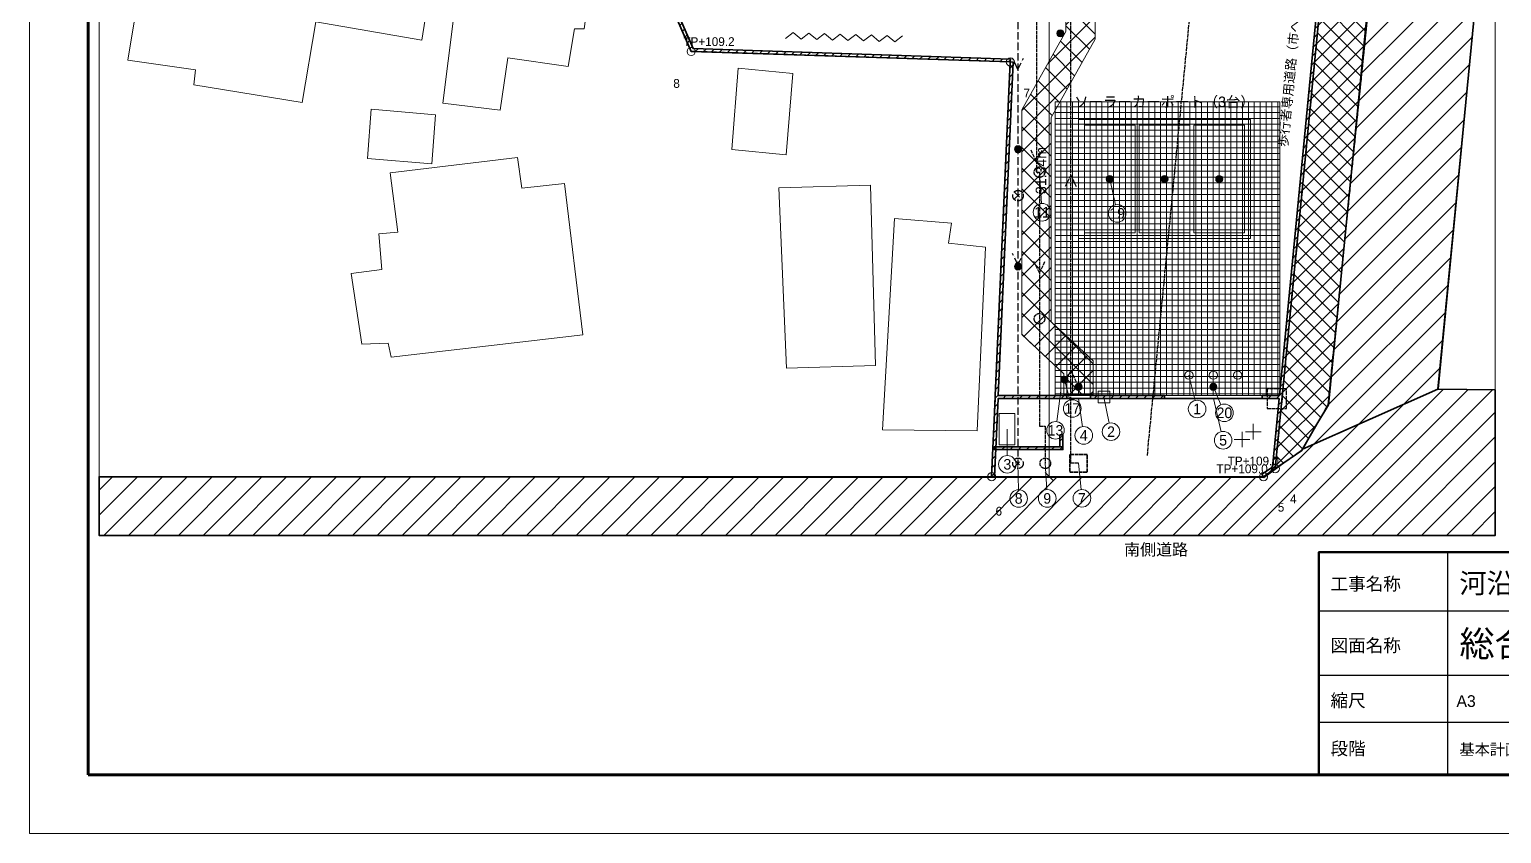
# Model space of a CAD drawing. Header units: millimetres. Extents: x 0 to 126000, y 0 to 89100.
# Drawn here: x 0 to 75356, y 0 to 41154 of the extents above; entities that cross this region are included whole.
import ezdxf
from ezdxf.enums import TextEntityAlignment as Align

# ---------------------------------------------------------------- set-up
doc = ezdxf.new("R2010")
doc.units = ezdxf.units.MM
doc.header["$LTSCALE"] = 150
for name, pattern in [('DASHDOT', [3.556, 2.54, -0.508, 0, -0.508]), ('DASHED', [1.524, 1.27, -0.254]), ('PHANTOM', [6.35, 3.175, -0.635, 0.635, -0.635, 0.635, -0.635])]:
    doc.linetypes.add(name, pattern=pattern)
for name, color, linetype, lineweight in [('A-CUT-HATCH', 8, 'Continuous', 9), ('A-DIMS', 7, 'Continuous', 13), ('A-DONATE', 250, 'Continuous', 13), ('A-DONATE-BND', 250, 'DASHED', 25), ('A-DOOR', 5, 'Continuous', 18), ('A-DRAIN', 5, 'DASHED', 25), ('A-FENCE', 7, 'Continuous', 35), ('A-LEGAL', 1, 'DASHED', 25), ('A-NEIGH', 8, 'Continuous', 13), ('A-PAVE', 3, 'Continuous', 13), ('A-ROAD', 8, 'Continuous', 18), ('A-ROAD-CW', 250, 'Continuous', 35), ('A-SITE', 3, 'PHANTOM', 25), ('A-SYMB', 7, 'Continuous', 18), ('A-TEXT', 7, 'Continuous', 18), ('A-VIS', 7, 'Continuous', 18), ('E-EXLT', 6, 'Continuous', 18), ('E-PLNT', 3, 'Continuous', 18), ('E-SEWER', 30, 'DASHDOT', 25), ('E-WATER', 4, 'DASHED', 25), ('G-FRAME', 7, 'Continuous', 70), ('G-TITLE', 7, 'Continuous', 25)]:
    doc.layers.add(name, color=color, linetype=linetype, lineweight=lineweight)
doc.styles.add('JP', font='ipag.ttf')

msp = doc.modelspace()

# ---------------------------------------------------------------- hatches: boundary and pattern name
at = {"layer": 'A-CUT-HATCH'}
h = msp.add_hatch(dxfattribs=at)
h.set_pattern_fill('ANSI31', scale=94.488)
h.paths.add_polyline_path([(6731, 48442), (30819, 47187), (30811, 47037), (30948, 47097), (33971, 40174), (50215, 39640), (50210, 39490), (50360, 39483), (49590, 22411), (53097, 22411), (53097, 22261), (49583, 22261), (49583, 22253), (49403, 18259), (49253, 18266), (49433, 22261), (49433, 22411), (49440, 22411), (50210, 39490), (33872, 40028), (30811, 47037), (6718, 48292), (6717, 48287), (6568, 48300), (6576, 48450), (6581, 48450), (9258, 79434), (62702, 77819), (62702, 77819), (68812, 70779), (63772, 18674), (63175, 18264), (63090, 18387), (63630, 18758), (63968, 22261), (63107, 22261), (63107, 22411), (63983, 22411), (68657, 70730), (62632, 77671), (9396, 79280)])
h.paths.add_polyline_path([(58097, 22411), (58097, 22261), (54307, 22261), (54307, 22411)])
h = msp.add_hatch(dxfattribs=at)
h.set_pattern_fill('ANSI31', scale=94.488)
h.paths.add_polyline_path([(52902, 19799), (52902, 20399), (52752, 20399), (52752, 19799)])
h = msp.add_hatch(dxfattribs=at)
h.set_pattern_fill('ANSI31', scale=94.488)
h.paths.add_polyline_path([(52902, 19649), (52902, 19799), (49390, 19799), (49390, 19649)])
at = {"layer": 'A-DONATE', "true_color": 0x333333}
h = msp.add_hatch(dxfattribs=at)
h.set_pattern_fill('ANSI31', scale=188.976)
h.paths.add_polyline_path([(48644, 78244), (48634, 78254), (48643, 78264), (68938, 80739), (72032, 76619), (66463, 21947), (65129, 19609), (63786, 18685), (63774, 18696), (68812, 70779), (62702, 77819)])
h = msp.add_hatch(dxfattribs=at)
h.set_pattern_fill('ANSI31', scale=188.976, angle=90)
h.paths.add_polyline_path([(48644, 78244), (48634, 78254), (48643, 78264), (68938, 80739), (72032, 76619), (66463, 21947), (65129, 19609), (63786, 18685), (63774, 18696), (68812, 70779), (62702, 77819)])
at = {"layer": 'A-PAVE'}
h = msp.add_hatch(dxfattribs=at)
h.set_pattern_fill('ANSI37', scale=236.22)
h.paths.add_polyline_path([(50802, 25534), (50802, 37046), (53052, 41046), (53052, 44799), (49052, 44799), (49052, 46704), (50552, 46704), (50552, 46299), (54552, 46299), (54552, 40653), (52302, 36653), (52302, 26187), (54452, 24187), (54452, 22461), (52952, 22461), (52952, 23534)])
h = msp.add_hatch(dxfattribs=at)
h.set_pattern_fill('NET', scale=94.488)
h.paths.add_polyline_path([(52502, 22411), (52502, 37449), (64002, 37449), (64002, 22610), (63983, 22411)])
at = {"layer": 'A-ROAD-CW', "true_color": 0x333333}
h = msp.add_hatch(dxfattribs=at)
h.set_pattern_fill('ANSI31', scale=283.465)
h.paths.add_polyline_path([(74302, 75349), (75032, 79973), (75032, 52831), (72102, 22749), (65170, 19679), (65899, 20959), (66502, 21949), (67540, 32526), (69853, 55231)])
h = msp.add_hatch(dxfattribs=at)
h.set_pattern_fill('ANSI31', scale=283.465)
h.paths.add_polyline_path([(65170, 19679), (72102, 22749), (75032, 22706), (75032, 15261), (3568, 15261), (3568, 18259), (63202, 18249), (63895, 18760), (65129, 19609)])
at = {"layer": 'E-EXLT'}
h = msp.add_hatch(color=6, dxfattribs=at)
h.dxf.hatch_style = 1
h.paths.add_polyline_path([(52951, 40954), (52950, 40936), (52948, 40919), (52943, 40902), (52937, 40885), (52930, 40869), (52921, 40854), (52910, 40840), (52898, 40827), (52885, 40815), (52871, 40804), (52856, 40795), (52840, 40788), (52823, 40782), (52806, 40777), (52789, 40775), (52771, 40774), (52753, 40775), (52736, 40777), (52719, 40782), (52702, 40788), (52686, 40795), (52671, 40804), (52657, 40815), (52644, 40827), (52632, 40840), (52621, 40854), (52612, 40869), (52605, 40885), (52599, 40902), (52595, 40919), (52592, 40936), (52591, 40954), (52592, 40972), (52595, 40989), (52599, 41006), (52605, 41023), (52612, 41039), (52621, 41054), (52632, 41068), (52644, 41081), (52657, 41093), (52671, 41104), (52686, 41113), (52702, 41120), (52719, 41126), (52736, 41130), (52753, 41133), (52771, 41134), (52789, 41133), (52806, 41130), (52823, 41126), (52840, 41120), (52856, 41113), (52871, 41104), (52885, 41093), (52898, 41081), (52910, 41068), (52921, 41054), (52930, 41039), (52937, 41023), (52943, 41006), (52948, 40989), (52950, 40972)])
h = msp.add_hatch(color=6, dxfattribs=at)
h.dxf.hatch_style = 1
h.paths.add_polyline_path([(50782, 35024), (50781, 35007), (50779, 34989), (50775, 34972), (50769, 34955), (50761, 34939), (50752, 34924), (50741, 34910), (50730, 34897), (50716, 34885), (50702, 34875), (50687, 34866), (50671, 34858), (50655, 34852), (50637, 34848), (50620, 34845), (50602, 34844), (50585, 34845), (50567, 34848), (50550, 34852), (50533, 34858), (50517, 34866), (50502, 34875), (50488, 34885), (50475, 34897), (50463, 34910), (50453, 34924), (50444, 34939), (50436, 34955), (50430, 34972), (50426, 34989), (50423, 35007), (50422, 35024), (50423, 35042), (50426, 35059), (50430, 35077), (50436, 35093), (50444, 35109), (50453, 35124), (50463, 35139), (50475, 35152), (50488, 35163), (50502, 35174), (50517, 35183), (50533, 35191), (50550, 35197), (50567, 35201), (50585, 35203), (50602, 35204), (50620, 35203), (50637, 35201), (50655, 35197), (50671, 35191), (50687, 35183), (50702, 35174), (50716, 35163), (50730, 35152), (50741, 35139), (50752, 35124), (50761, 35109), (50769, 35093), (50775, 35077), (50779, 35059), (50781, 35042)])
h = msp.add_hatch(color=6, dxfattribs=at)
h.dxf.hatch_style = 1
h.paths.add_polyline_path([(55482, 33499), (55481, 33482), (55479, 33464), (55475, 33447), (55469, 33430), (55461, 33414), (55452, 33399), (55441, 33385), (55430, 33372), (55416, 33360), (55402, 33350), (55387, 33341), (55371, 33333), (55355, 33327), (55337, 33323), (55320, 33320), (55302, 33319), (55285, 33320), (55267, 33323), (55250, 33327), (55233, 33333), (55217, 33341), (55202, 33350), (55188, 33360), (55175, 33372), (55163, 33385), (55153, 33399), (55144, 33414), (55136, 33430), (55130, 33447), (55126, 33464), (55123, 33482), (55122, 33499), (55123, 33517), (55126, 33534), (55130, 33552), (55136, 33568), (55144, 33584), (55153, 33599), (55163, 33613), (55175, 33627), (55188, 33638), (55202, 33649), (55217, 33658), (55233, 33666), (55250, 33672), (55267, 33676), (55285, 33678), (55302, 33679), (55320, 33678), (55337, 33676), (55355, 33672), (55371, 33666), (55387, 33658), (55402, 33649), (55416, 33638), (55430, 33627), (55441, 33613), (55452, 33599), (55461, 33584), (55469, 33568), (55475, 33552), (55479, 33534), (55481, 33517)])
h = msp.add_hatch(color=6, dxfattribs=at)
h.dxf.hatch_style = 1
h.paths.add_polyline_path([(58282, 33499), (58281, 33482), (58279, 33464), (58275, 33447), (58269, 33430), (58261, 33414), (58252, 33399), (58241, 33385), (58230, 33372), (58216, 33360), (58202, 33350), (58187, 33341), (58171, 33333), (58155, 33327), (58137, 33323), (58120, 33320), (58102, 33319), (58085, 33320), (58067, 33323), (58050, 33327), (58033, 33333), (58017, 33341), (58002, 33350), (57988, 33360), (57975, 33372), (57963, 33385), (57953, 33399), (57944, 33414), (57936, 33430), (57930, 33447), (57926, 33464), (57923, 33482), (57922, 33499), (57923, 33517), (57926, 33534), (57930, 33552), (57936, 33568), (57944, 33584), (57953, 33599), (57963, 33613), (57975, 33627), (57988, 33638), (58002, 33649), (58017, 33658), (58033, 33666), (58050, 33672), (58067, 33676), (58085, 33678), (58102, 33679), (58120, 33678), (58137, 33676), (58155, 33672), (58171, 33666), (58187, 33658), (58202, 33649), (58216, 33638), (58230, 33627), (58241, 33613), (58252, 33599), (58261, 33584), (58269, 33568), (58275, 33552), (58279, 33534), (58281, 33517)])
h = msp.add_hatch(color=6, dxfattribs=at)
h.dxf.hatch_style = 1
h.paths.add_polyline_path([(61082, 33499), (61081, 33482), (61079, 33464), (61075, 33447), (61069, 33430), (61061, 33414), (61052, 33399), (61041, 33385), (61030, 33372), (61016, 33360), (61002, 33350), (60987, 33341), (60971, 33333), (60955, 33327), (60937, 33323), (60920, 33320), (60902, 33319), (60885, 33320), (60867, 33323), (60850, 33327), (60833, 33333), (60817, 33341), (60802, 33350), (60788, 33360), (60775, 33372), (60763, 33385), (60753, 33399), (60744, 33414), (60736, 33430), (60730, 33447), (60726, 33464), (60723, 33482), (60722, 33499), (60723, 33517), (60726, 33534), (60730, 33552), (60736, 33568), (60744, 33584), (60753, 33599), (60763, 33613), (60775, 33627), (60788, 33638), (60802, 33649), (60817, 33658), (60833, 33666), (60850, 33672), (60867, 33676), (60885, 33678), (60902, 33679), (60920, 33678), (60937, 33676), (60955, 33672), (60971, 33666), (60987, 33658), (61002, 33649), (61016, 33638), (61030, 33627), (61041, 33613), (61052, 33599), (61061, 33584), (61069, 33568), (61075, 33552), (61079, 33534), (61081, 33517)])
h = msp.add_hatch(color=6, dxfattribs=at)
h.dxf.hatch_style = 1
h.paths.add_polyline_path([(50782, 29024), (50781, 29007), (50779, 28989), (50775, 28972), (50769, 28955), (50761, 28939), (50752, 28924), (50741, 28910), (50730, 28897), (50716, 28885), (50702, 28875), (50687, 28866), (50671, 28858), (50655, 28852), (50637, 28848), (50620, 28845), (50602, 28844), (50585, 28845), (50567, 28848), (50550, 28852), (50533, 28858), (50517, 28866), (50502, 28875), (50488, 28885), (50475, 28897), (50463, 28910), (50453, 28924), (50444, 28939), (50436, 28955), (50430, 28972), (50426, 28989), (50423, 29007), (50422, 29024), (50423, 29042), (50426, 29059), (50430, 29077), (50436, 29093), (50444, 29109), (50453, 29124), (50463, 29139), (50475, 29152), (50488, 29163), (50502, 29174), (50517, 29183), (50533, 29191), (50550, 29197), (50567, 29201), (50585, 29203), (50602, 29204), (50620, 29203), (50637, 29201), (50655, 29197), (50671, 29191), (50687, 29183), (50702, 29174), (50716, 29163), (50730, 29152), (50741, 29139), (50752, 29124), (50761, 29109), (50769, 29093), (50775, 29077), (50779, 29059), (50781, 29042)])
h = msp.add_hatch(color=6, dxfattribs=at)
h.dxf.hatch_style = 1
h.paths.add_polyline_path([(53162, 23233), (53161, 23216), (53159, 23198), (53154, 23181), (53148, 23164), (53141, 23148), (53132, 23133), (53121, 23119), (53109, 23106), (53096, 23094), (53082, 23084), (53067, 23075), (53051, 23067), (53034, 23061), (53017, 23057), (53000, 23054), (52982, 23053), (52964, 23054), (52947, 23057), (52930, 23061), (52913, 23067), (52897, 23075), (52882, 23084), (52868, 23094), (52855, 23106), (52843, 23119), (52832, 23133), (52823, 23148), (52816, 23164), (52810, 23181), (52805, 23198), (52803, 23216), (52802, 23233), (52803, 23251), (52805, 23268), (52810, 23286), (52816, 23302), (52823, 23318), (52832, 23333), (52843, 23347), (52855, 23361), (52868, 23372), (52882, 23383), (52897, 23392), (52913, 23400), (52930, 23406), (52947, 23410), (52964, 23412), (52982, 23413), (53000, 23412), (53017, 23410), (53034, 23406), (53051, 23400), (53067, 23392), (53082, 23383), (53096, 23372), (53109, 23361), (53121, 23347), (53132, 23333), (53141, 23318), (53148, 23302), (53154, 23286), (53159, 23268), (53161, 23251)])
h = msp.add_hatch(color=6, dxfattribs=at)
h.dxf.hatch_style = 1
h.paths.add_polyline_path([(53882, 22861), (53881, 22843), (53879, 22826), (53875, 22808), (53869, 22792), (53861, 22776), (53852, 22761), (53841, 22747), (53830, 22733), (53816, 22722), (53802, 22711), (53787, 22702), (53771, 22694), (53755, 22688), (53737, 22684), (53720, 22682), (53702, 22681), (53685, 22682), (53667, 22684), (53650, 22688), (53633, 22694), (53617, 22702), (53602, 22711), (53588, 22722), (53575, 22733), (53563, 22747), (53553, 22761), (53544, 22776), (53536, 22792), (53530, 22808), (53526, 22826), (53523, 22843), (53522, 22861), (53523, 22878), (53526, 22896), (53530, 22913), (53536, 22930), (53544, 22946), (53553, 22961), (53563, 22975), (53575, 22988), (53588, 23000), (53602, 23010), (53617, 23019), (53633, 23027), (53650, 23033), (53667, 23037), (53685, 23040), (53702, 23041), (53720, 23040), (53737, 23037), (53755, 23033), (53771, 23027), (53787, 23019), (53802, 23010), (53816, 23000), (53830, 22988), (53841, 22975), (53852, 22961), (53861, 22946), (53869, 22930), (53875, 22913), (53879, 22896), (53881, 22878)])
h = msp.add_hatch(color=6, dxfattribs=at)
h.dxf.hatch_style = 1
h.paths.add_polyline_path([(60782, 22861), (60781, 22843), (60779, 22826), (60775, 22808), (60769, 22792), (60761, 22776), (60752, 22761), (60741, 22747), (60730, 22733), (60716, 22722), (60702, 22711), (60687, 22702), (60671, 22694), (60655, 22688), (60637, 22684), (60620, 22682), (60602, 22681), (60585, 22682), (60567, 22684), (60550, 22688), (60533, 22694), (60517, 22702), (60502, 22711), (60488, 22722), (60475, 22733), (60463, 22747), (60453, 22761), (60444, 22776), (60436, 22792), (60430, 22808), (60426, 22826), (60423, 22843), (60422, 22861), (60423, 22878), (60426, 22896), (60430, 22913), (60436, 22930), (60444, 22946), (60453, 22961), (60463, 22975), (60475, 22988), (60488, 23000), (60502, 23010), (60517, 23019), (60533, 23027), (60550, 23033), (60567, 23037), (60585, 23040), (60602, 23041), (60620, 23040), (60637, 23037), (60655, 23033), (60671, 23027), (60687, 23019), (60702, 23010), (60716, 23000), (60730, 22988), (60741, 22975), (60752, 22961), (60761, 22946), (60769, 22930), (60775, 22913), (60779, 22896), (60781, 22878)])

# ---------------------------------------------------------------- linework, layer by layer
at = {"layer": 'A-DIMS'}
for p, q in [((52202, 49604), (52202, 18261)), ((51990, 18473), (52414, 18049))]:
    msp.add_line(p, q, dxfattribs=at)
at = {"layer": 'A-DONATE', "true_color": 0x333333}
msp.add_lwpolyline([(48644, 78244), (48634, 78254), (48643, 78264), (68938, 80739), (72032, 76619), (66463, 21947), (65129, 19609), (63786, 18685), (63774, 18696), (68812, 70779), (62702, 77819), (48644, 78244)], close=True, dxfattribs=at)
at = {"layer": 'A-DONATE-BND'}
msp.add_lwpolyline([(9258, 79435), (48522, 78249), (68942, 80739), (72032, 76619), (66463, 21945), (65129, 19608), (63171, 18261), (49253, 18261), (50210, 39490), (33872, 40028), (30811, 47037), (6568, 48300)], close=True, dxfattribs=at)
at = {"layer": 'A-DOOR', "lineweight": 35}
for p, q in [((53102, 22261), (54302, 22261)), ((58102, 22261), (63102, 22261))]:
    msp.add_line(p, q, dxfattribs=at)
at = {"layer": 'A-DOOR'}
for points in [[(54702, 22036), (54702, 22636), (55302, 22636), (55302, 22036), (54702, 22036)], [(49647, 19899), (49647, 21499), (50447, 21499), (50447, 19899), (49647, 19899)]]:
    msp.add_lwpolyline(points, dxfattribs=at)
at = {"layer": 'A-DRAIN'}
for p, q in [((51552, 34399), (51270, 34985)), ((51552, 34399), (51835, 34985)), ((51702, 28699), (51420, 29285)), ((51702, 28699), (51985, 29285))]:
    msp.add_line(p, q, dxfattribs=at)
for points in [[(51552, 49549), (51552, 33849), (51702, 33849)], [(51702, 33849), (51702, 20849), (52002, 20849), (52002, 18949)]]:
    msp.add_lwpolyline(points, dxfattribs=at)
msp.add_lwpolyline([(63352, 21761), (64352, 21761), (64352, 22761), (63352, 22761)], close=True, dxfattribs=at)
for centre in [(51702, 33849), (51702, 26349), (52002, 18949)]:
    msp.add_circle(centre, 270, dxfattribs=at)
at = {"layer": 'A-FENCE'}
for points in [[(68812, 70779), (63772, 18674), (63175, 18264), (63090, 18387), (63630, 18758), (63968, 22261), (63107, 22261), (63107, 22411), (63983, 22411), (68657, 70730)], [(30948, 47097), (33971, 40174), (50215, 39640), (50210, 39490), (50360, 39483), (49590, 22411), (53097, 22411), (53097, 22261), (49583, 22261), (49583, 22253), (49403, 18259), (49253, 18266), (49433, 22261), (49433, 22411), (49440, 22411), (50210, 39490), (33872, 40028), (30811, 47037)]]:
    msp.add_lwpolyline(points, dxfattribs=at)
for points in [[(58097, 22411), (58097, 22261), (54307, 22261), (54307, 22411), (58097, 22411)], [(52752, 19799), (52902, 19799), (52902, 20399), (52752, 20399)], [(49390, 19649), (52902, 19649), (52902, 19799), (49390, 19799)]]:
    msp.add_lwpolyline(points, close=True, dxfattribs=at)
at = {"layer": 'A-LEGAL'}
msp.add_lwpolyline([(62243, 71415), (57203, 19310)], dxfattribs=at)
at = {"layer": 'A-NEIGH', "lineweight": 9}
msp.add_lwpolyline([(75032, 15261), (75032, 85239), (3568, 85239), (3568, 15261), (75032, 15261)], close=True, dxfattribs=at)
at = {"layer": 'A-NEIGH'}
for points in [[(15742, 46869), (16005, 47918), (21131, 47171), (20083, 40608), (14661, 41537), (13952, 37412), (8414, 38314), (8493, 39079), (5038, 39575), (6481, 48322), (15742, 46869)], [(29113, 46422), (28401, 41181), (27897, 41194), (27571, 39260), (24495, 39706), (24088, 37018), (21155, 37373), (21706, 41709), (21059, 41814), (21701, 47418), (29113, 46422)], [(39069, 38907), (38737, 34741), (35947, 35004), (36279, 39170), (39069, 38907)], [(20791, 36792), (20592, 34272), (17308, 34550), (17497, 37067), (20791, 36792)], [(24982, 34603), (25201, 33034), (27392, 33265), (28329, 25527), (18517, 24384), (18362, 25098), (17011, 25049), (16472, 28657), (18041, 28876), (17891, 30695), (18864, 30785), (18462, 33808), (24982, 34603)], [(43045, 33192), (43317, 23949), (38749, 23824), (38360, 33042), (43045, 33192)], [(47195, 31240), (47040, 30214), (48946, 30014), (48517, 20608), (43663, 20667), (44288, 31477), (47195, 31240)]]:
    msp.add_lwpolyline(points, dxfattribs=at)
at = {"layer": 'A-PAVE'}
for points in [[(50802, 25534), (50802, 37046), (53052, 41046), (53052, 44799), (49052, 44799), (49052, 46704), (50552, 46704), (50552, 46299), (54552, 46299), (54552, 40653), (52302, 36653), (52302, 26187), (54452, 24187), (54452, 22461), (52952, 22461), (52952, 23534), (50802, 25534)], [(52502, 22411), (52502, 37449), (64002, 37449), (64002, 22610), (63983, 22411), (52502, 22411)]]:
    msp.add_lwpolyline(points, close=True, dxfattribs=at)
at = {"layer": 'A-ROAD'}
for points in [[(3568, 18242), (63182, 18212), (65115, 19625), (66481, 21908), (69682, 54505), (74329, 75380), (75032, 79851)], [(75032, 52839), (72127, 22769), (75032, 22727)]]:
    msp.add_lwpolyline(points, dxfattribs=at)
at = {"layer": 'A-ROAD-CW', "lineweight": 35, "true_color": 0x333333}
for points in [[(74302, 75349), (75032, 79973), (75032, 52831), (72102, 22749), (65170, 19679), (65899, 20959), (66502, 21949), (67540, 32526), (69853, 55231), (74302, 75349)], [(65170, 19679), (72102, 22749), (75032, 22706), (75032, 15261), (3568, 15261), (3568, 18259), (63202, 18249), (63895, 18760), (65129, 19609), (65170, 19679)]]:
    msp.add_lwpolyline(points, close=True, dxfattribs=at)
at = {"layer": 'A-SITE'}
msp.add_lwpolyline([(9258, 79434), (62702, 77819), (68812, 70779), (63772, 18674), (63171, 18261), (49253, 18261), (50210, 39490), (33872, 40028), (30811, 47037), (6568, 48300)], close=True, dxfattribs=at)
at = {"layer": 'A-SYMB'}
for p, q in [((51702, 33849), (51807, 32248)), ((55302, 33499), (55586, 32179)), ((59352, 23461), (59666, 22166)), ((52802, 22661), (52583, 21081)), ((52982, 23233), (53264, 22188)), ((60602, 22861), (60992, 21947)), ((53702, 22261), (53905, 20822)), ((55002, 22336), (55274, 21008)), ((60602, 22261), (61001, 20568)), ((50047, 20699), (50055, 19349)), ((62075, 19768), (62075, 20568)), ((62245, 20564), (63045, 20564)), ((62645, 20164), (62645, 20964)), ((61675, 20168), (62475, 20168)), ((50602, 18949), (50628, 17600)), ((52002, 18949), (52076, 17601)), ((53702, 18949), (53832, 17606))]:
    msp.add_line(p, q, dxfattribs=at)
for centre, radius in [((33872, 40028), 210), ((50210, 39490), 210), ((51836, 31799), 450), ((55680, 31739), 450), ((53381, 21753), 450), ((59772, 21729), 450), ((61169, 21533), 450), ((52522, 20635), 450), ((53968, 20376), 450), ((55365, 20567), 450), ((61104, 20130), 450), ((50057, 18899), 450), ((63772, 18674), 210), ((49253, 18261), 210), ((63171, 18261), 210), ((50637, 17150), 450), ((52100, 17152), 450), ((53876, 17158), 450)]:
    msp.add_circle(centre, radius, dxfattribs=at)
at = {"layer": 'A-VIS'}
for points in [[(53702, 30449), (62502, 30449), (62502, 36549), (53702, 36549)], [(54002, 30749), (56602, 30749), (56602, 36249), (54002, 36249)], [(56802, 30749), (59402, 30749), (59402, 36249), (56802, 36249)], [(59602, 30749), (62202, 30749), (62202, 36249), (59602, 36249)], [(54702, 22036), (55302, 22036), (55302, 22636), (54702, 22636)], [(49647, 19899), (50447, 19899), (50447, 21499), (49647, 21499)]]:
    msp.add_lwpolyline(points, close=True, dxfattribs=at)
msp.add_lwpolyline([(49390, 19649), (49390, 19799), (52752, 19799), (52752, 20399), (52902, 20399), (52902, 19799), (52902, 19649), (49390, 19649)], dxfattribs=at)
for centre in [(59352, 23461), (60602, 23461), (61852, 23461)]:
    msp.add_circle(centre, 210, dxfattribs=at)
at = {"layer": 'E-EXLT'}
for centre in [(52771, 40954), (50602, 35024), (55302, 33499), (58102, 33499), (60902, 33499), (50602, 29024), (52982, 23233), (53702, 22861), (60602, 22861)]:
    msp.add_circle(centre, 180, dxfattribs=at)
at = {"layer": 'E-PLNT'}
msp.add_lwpolyline([(38702, 40689), (39102, 40997), (39502, 40664), (39902, 40971), (40301, 40639), (40701, 40946), (41101, 40613), (41501, 40921), (41901, 40588), (42300, 40895), (42700, 40563), (43100, 40870), (43500, 40537), (43900, 40845), (44299, 40512), (44699, 40819)], dxfattribs=at)
at = {"layer": 'E-SEWER'}
for p, q in [((50602, 39099), (50320, 39685)), ((50602, 39099), (50885, 39685)), ((50413, 32460), (50791, 32838)), ((50413, 32838), (50791, 32460)), ((50602, 29099), (50320, 29685)), ((50602, 29099), (50885, 29685)), ((50413, 18760), (50791, 19138)), ((50413, 19138), (50791, 18760))]:
    msp.add_line(p, q, dxfattribs=at)
msp.add_lwpolyline([(39202, 62849), (39202, 46349), (50602, 46349), (50602, 18949)], dxfattribs=at)
for centre in [(50602, 32649), (50602, 18949)]:
    msp.add_circle(centre, 270, dxfattribs=at)
at = {"layer": 'E-WATER'}
for p, q in [((53302, 33699), (53020, 33114)), ((53302, 33699), (53585, 33114)), ((53302, 23699), (53020, 23114)), ((53302, 23699), (53585, 23114))]:
    msp.add_line(p, q, dxfattribs=at)
msp.add_lwpolyline([(53702, 18949), (53302, 18949), (53302, 49604)], dxfattribs=at)
at = {"layer": 'E-WATER', "lineweight": 35}
msp.add_lwpolyline([(53252, 18499), (54152, 18499), (54152, 19399), (53252, 19399)], close=True, dxfattribs=at)
at = {"layer": 'G-FRAME', "lineweight": 0}
msp.add_lwpolyline([(0, 0), (126000, 0), (126000, 89100), (0, 89100)], close=True, dxfattribs=at)
at = {"layer": 'G-FRAME'}
msp.add_lwpolyline([(3000, 3000), (123000, 3000), (123000, 86100), (3000, 86100)], close=True, dxfattribs=at)
at = {"layer": 'G-TITLE'}
for p, q in [((72600, 3000), (72600, 14400)), ((66000, 11400), (123000, 11400)), ((66000, 8100), (123000, 8100)), ((72600, 5700), (72600, 8100)), ((66000, 5700), (123000, 5700))]:
    msp.add_line(p, q, dxfattribs=at)
at = {"layer": 'G-TITLE', "lineweight": 50}
msp.add_lwpolyline([(66000, 3000), (123000, 3000), (123000, 14400), (66000, 14400)], close=True, dxfattribs=at)

# ---------------------------------------------------------------- texts
at = {"layer": 'A-DIMS', "style": 'JP'}
msp.add_text('31.34m', height=540, rotation=90, dxfattribs=at).set_placement((51782, 33933), align=Align.MIDDLE_CENTER)
at = {"layer": 'A-DONATE', "true_color": 0x333333, "style": 'JP'}
msp.add_text('歩行者専用道路（市へ割譲・舗装要件協議）\u3000約203m²（要確認）', height=480, rotation=84.4751, dxfattribs=at).set_placement((65098, 44842), align=Align.MIDDLE_CENTER)
at = {"layer": 'A-SYMB', "style": 'JP'}
for s, height, p in [('TP+109.2', 450, (34784, 40530)), ('8', 450, (33126, 38390)), ('7', 450, (51051, 37899)), ('11', 540, (51836, 31799)), ('19', 540, (55680, 31739)), ('17', 540, (53381, 21753)), ('1', 540, (59772, 21729)), ('20', 540, (61169, 21533)), ('13', 540, (52522, 20635)), ('4', 540, (53968, 20376)), ('2', 540, (55365, 20567)), ('5', 540, (61104, 20130)), ('3', 540, (50057, 18899)), ('TP+109.0', 450, (62075, 18668)), ('TP+109.0', 450, (62645, 19064)), ('8', 540, (50637, 17150)), ('9', 540, (52100, 17152)), ('7', 540, (53876, 17158)), ('4', 450, (64695, 17129)), ('6', 450, (49621, 16499)), ('5', 450, (64068, 16700))]:
    msp.add_text(s, height=height, dxfattribs=at).set_placement(p, align=Align.MIDDLE_CENTER)
at = {"layer": 'A-TEXT', "style": 'JP'}
for s, height, p in [('ソーラーカーポート（3台）', 540, (58102, 37449)), ('南側道路', 600, (57670, 14536))]:
    msp.add_text(s, height=height, dxfattribs=at).set_placement(p, align=Align.MIDDLE_CENTER)
at = {"layer": 'G-TITLE', "style": 'JP'}
for s, height, p in [('工事名称', 660, (66600, 12450)), ('河沿要（仮称）新築計画', 1020, (73200, 12300)), ('総合配置・外構統合図', 1320, (73200, 9060)), ('図面名称', 660, (66600, 9300)), ('縮尺', 660, (66600, 6480)), ('A3', 600, (73050, 6480)), ('段階', 660, (66600, 4020)), ('基本計画\u3000／\u3000本図は建築基準法令に基づく計画段階の検討図であり、確認申請・構造計算・関係機関協議により確定する', 570, (73200, 4020))]:
    msp.add_text(s, height=height, dxfattribs=at).set_placement(p)

doc.saveas('drawing.dxf')
